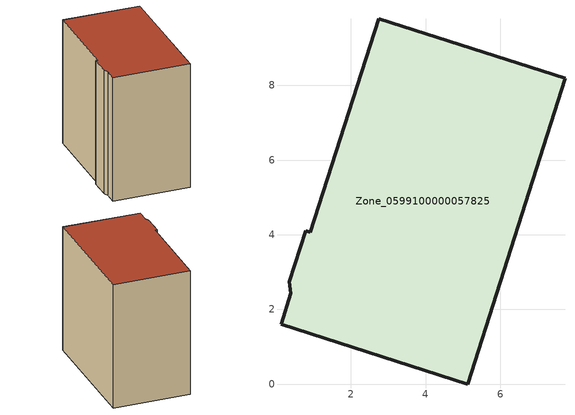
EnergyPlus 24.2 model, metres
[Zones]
Zone_0599100000057825
 floor ground (C_G): 0.39,2.44 0.35,2.74 0.79,4.11 0.92,4.07 2.75,9.78 7.73,8.19 5.13,0 0.13,1.61 z0
 wall outside (C_F): 7.73,8.19 2.75,9.78 0.92,4.07 0.79,4.11 0.35,2.74 0.39,2.44 0.13,1.61 5.13,0 7.73,8.19 z0:8.76
 roof outside (C_R): 0.92,4.07 0.79,4.11 0.35,2.74 0.39,2.44 0.13,1.61 5.13,0 7.73,8.19 2.75,9.78 z8.76
[BUILDING]
Pand.0599100000057825: North Axis=0; Terrain=City; Loads Convergence Tolerance Value=0.04; Temperature Convergence Tolerance Value=0.4; Solar Distribution=FullExterior; Maximum Number of Warmup Days=25; Minimum Number of Warmup Days=1
[Site:Location]
Rotterdam.The.Hague.AP_ZH_NLD Design_Conditions: Latitude=51.96; Longitude=4.45; Time Zone=1; Elevation=-4.5
[SITE:GROUNDTEMPERATURE:BUILDINGSURFACE]
18, 18, 18, 18, 18, 18, 18, 18, 18, 18, 18, 18
[MATERIAL] Thermal Absorptance=0.9; Solar Absorptance=0.7; Visible Absorptance=0.7
Name | Roughness | Thickness | Conductivity | Density | Specific Heat
G.TC.1975-1991 | MediumSmooth | 0.15 | 0.288461 | 540 | 1210
F.TC.1975-1991 | Rough | 0.3 | 0.230769 | 1920 | 840
R.TC.1975-1991 | MediumRough | 0.2 | 0.153846 | 1500 | 1000
[CONSTRUCTION]
C_G: G.TC.1975-1991
C_F: F.TC.1975-1991
C_R: R.TC.1975-1991
[ZONE]
Zone_0599100000057825: Type=1; Multiplier=1; Ceiling Height=Autocalculate; Volume=Autocalculate; Floor Area=autocalculate; Part of Total Floor Area=Yes
[ZONEINFILTRATION:DESIGNFLOWRATE]
Infil_Zone_0599100000057825: Zone or ZoneList or Space or SpaceList=Zone_0599100000057825; Schedule=AlwaysOn; Design Flow Rate Calculation Method=Flow/Area; Flow Rate per Floor Area=0.003; Constant Term Coefficient=1; Temperature Term Coefficient=0; Velocity Term Coefficient=0; Velocity Squared Term Coefficient=0
[HVACTEMPLATE:ZONE:IDEALLOADSAIRSYSTEM]
Zone_0599100000057825: Maximum Heating Supply Air Temperature=50; Minimum Cooling Supply Air Temperature=13; Maximum Heating Supply Air Humidity Ratio=0.0156; Minimum Cooling Supply Air Humidity Ratio=0.0077; Heating Limit=NoLimit; Cooling Limit=NoLimit; Dehumidification Control Type=ConstantSensibleHeatRatio; Cooling Sensible Heat Ratio=0.7; Dehumidification Setpoint=60; Humidification Control Type=None; Humidification Setpoint=30; Outdoor Air Method=None; Outdoor Air Flow Rate per Person=0.00944; Outdoor Air Flow Rate per Zone Floor Area=0; Outdoor Air Flow Rate per Zone=0; Demand Controlled Ventilation Type=None; Outdoor Air Economizer Type=NoEconomizer; Heat Recovery Type=None; Sensible Heat Recovery Effectiveness=0.7; Latent Heat Recovery Effectiveness=0.65
[ZONECONTROL:THERMOSTAT]
ThermostatControl_Zone_0599100000057825: Zone or ZoneList=Zone_0599100000057825; Control Type Schedule=DualSetpointControlType; Control 1=Thermostat_Zone_0599100000057825; Temperature Difference Between Cutout And Setpoint=0
[THERMOSTATSETPOINT:DUALSETPOINT]
Thermostat_Zone_0599100000057825: Heating Setpoint Temperature Schedule=HeatingSetpoint_Zone_0599100000057825; Cooling Setpoint Temperature Schedule=CoolingSetpoint_Zone_0599100000057825
[SCHEDULE:COMPACT]
HeatingSetpoint_Zone_0599100000057825: Through: 12/31, For: AllDays, Until: 24:00, 21
CoolingSetpoint_Zone_0599100000057825: Through: 12/31, For: AllDays, Until: 24:00, 24
DualSetpointControlType: Through: 12/31, For: AllDays, Until: 24:00, 4
AlwaysOn: Through: 12/31, For: AllDays, Until: 24:00, 1
